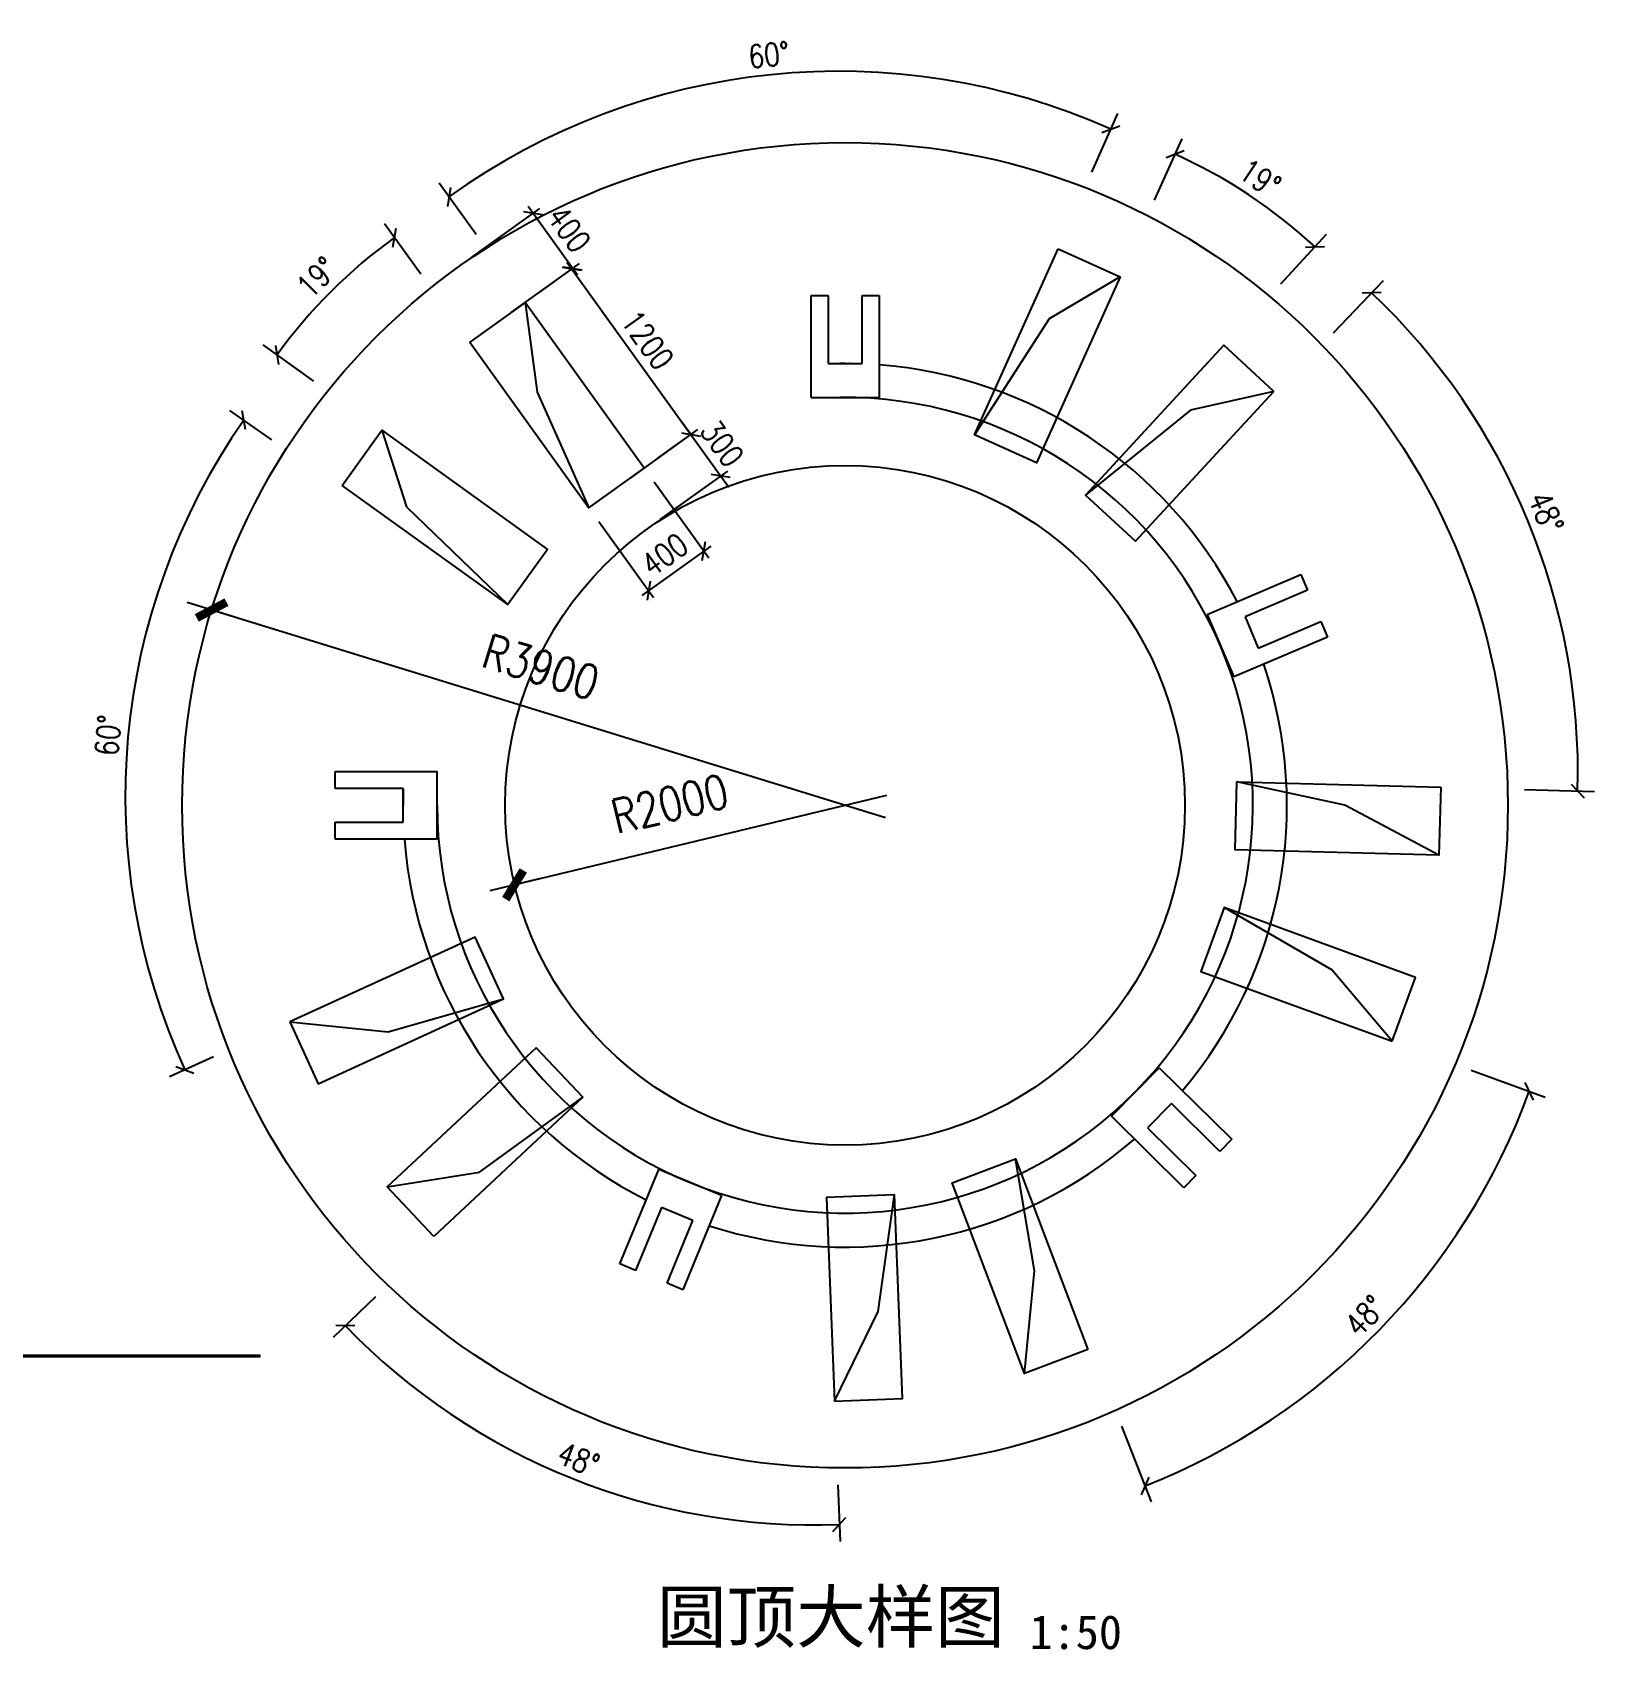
# Model space of a CAD drawing. Extents: x 249174 to 363784, y -3149 to 82603.
# Drawn here: x 336614 to 345807, y 73085 to 82603 of the extents above; entities that cross this region are included whole.
import ezdxf

# ---------------------------------------------------------------- set-up
doc = ezdxf.new("R2010")
doc.units = 0
doc.header["$LTSCALE"] = 1000
doc.header["$MEASUREMENT"] = 0
doc.layers.get('0').update_dxf_attribs({"linetype": 'CONTINUOUS'})
doc.layers.get('DEFPOINTS').update_dxf_attribs({"color": 6, "linetype": 'CONTINUOUS'})
for name, color, linetype in [('111', 4, 'CONTINUOUS'), ('DIM', 3, 'CONTINUOUS'), ('LAYER7', 8, 'CONTINUOUS'), ('PUB_DIM', 84, 'CONTINUOUS'), ('WALL', 255, 'CONTINUOUS')]:
    doc.layers.add(name, color=color, linetype=linetype)
doc.styles.add('DIM_FONT', font='SIMPLEX', dxfattribs={"width": 0.8})
doc.styles.add('HZTXT', font='SIMSUN.TTF')
doc.dimstyles.new('DIMN', dxfattribs={"dimtxt": 300, "dimasz": 1, "dimexe": 250, "dimexo": 300, "dimgap": 150, "dimtad": 1, "dimdec": 0, "dimzin": 0, "dimtxsty": 'DIM_FONT', "dimblk": '_DIMX', "dimblk1": '_DIMX', "dimblk2": '_DIMX', "dimcen": 100, "dimdle": 250, "dimclrd": 3, "dimclre": 3, "dimclrt": 7, "dimazin": 3, "dimtfac": 1, "dimtdec": 0, "dimtix": 1, "dimtmove": 0, "dimatfit": 3, "dimtolj": 1, "dimtzin": 0})
doc.dimstyles.new('NORMAL', dxfattribs={"dimtxt": 200, "dimasz": 1, "dimexe": 250, "dimexo": 300, "dimgap": 150, "dimtad": 1, "dimdec": 0, "dimzin": 0, "dimtxsty": 'DIM_FONT', "dimblk": '_DIMX', "dimblk1": '_DIMX', "dimblk2": '_DIMX', "dimsah": 1, "dimcen": 100, "dimdle": 250, "dimclrd": 3, "dimclre": 3, "dimclrt": 7, "dimazin": 3, "dimtfac": 1, "dimtdec": 0, "dimtix": 1, "dimtmove": 0, "dimatfit": 3, "dimtolj": 1, "dimtzin": 0})

# ---------------------------------------------------------------- blocks, each defined once
blk = doc.blocks.new('_OBLIQUE')
at = {"color": 0, "linetype": 'BYBLOCK'}
blk.add_line((-0.5, -0.5), (0.5, 0.5), dxfattribs=at)
blk = doc.blocks.new('*D65')
at = {"color": 3, "linetype": 'BYBLOCK'}
for p, q in [((276391.2, -128021.4), (276553.8, -127660.1)), ((277134.3, -128512.8), (277403.2, -128221.9))]:
    blk.add_line(p, q, dxfattribs=at)
blk.add_arc((275255.6, -130545.9), 3064.4, 47.25976, 65.7802, dxfattribs=at)
at = {"layer": 'DEFPOINTS', "color": 0, "linetype": 'BYBLOCK'}
for p in [(276350.2, -128112.6), (277081.3, -128084.7), (277066.5, -128586.3), (275696.4, -129566), (275984.9, -129756.7)]:
    blk.add_point(p, dxfattribs=at)
at = {"color": 3, "linetype": 'BYBLOCK', "xscale": 80, "yscale": 80, "zscale": 80}
for p, rotation in [((276512.8, -127751.3), 155.7802002161663), ((277335.3, -128295.3), 317.2597571538296)]:
    blk.add_blockref('_OBLIQUE', p, dxfattribs=dict(at, rotation=rotation))
at = {"color": 7, "linetype": 'BYBLOCK', "insert": (277010.9, -127892), "char_height": 135, "attachment_point": 5, "rotation": 326.51998, "style": 'DIM_FONT'}
blk.add_mtext('\\A1;19°', dxfattribs=at)
blk = doc.blocks.new('_DIMX')
blk.add_line((-150, 0), (150, 0))
at = {"const_width": 50}
blk.add_lwpolyline([(-70, -70), (70, 70)], dxfattribs=at)
blk = doc.blocks.new('*D70')
at = {"color": 3, "linetype": 'BYBLOCK'}
for p, q in [((278253.9, -133140.7), (278690.2, -133300)), ((276196.2, -135237), (276371.8, -135681))]:
    blk.add_line(p, q, dxfattribs=at)
blk.add_arc((274879.1, -131908.4), 3957.2, 291.58672, 339.93974, dxfattribs=at)
at = {"layer": 'DEFPOINTS', "color": 0, "linetype": 'BYBLOCK'}
for p in [(276663, -132559.8), (278160, -133106.4), (275573.4, -133663.1), (277299.3, -135039.2), (276159.4, -135144)]:
    blk.add_point(p, dxfattribs=at)
at = {"color": 3, "linetype": 'BYBLOCK', "xscale": 80, "yscale": 80, "zscale": 80}
for p, rotation in [((278596.3, -133265.7), 69.93974294382885), ((276335, -135588), 201.5867156659277)]:
    blk.add_blockref('_OBLIQUE', p, dxfattribs=dict(at, rotation=rotation))
at = {"color": 7, "linetype": 'BYBLOCK', "insert": (277630.1, -134587), "char_height": 135, "attachment_point": 5, "rotation": 45.76323, "style": 'DIM_FONT'}
blk.add_mtext('\\A1;48°', dxfattribs=at)
blk = doc.blocks.new('*D68')
at = {"color": 3, "linetype": 'BYBLOCK'}
for p, q in [((271806.9, -134474.8), (271557.9, -134714.4)), ((274527.7, -135582.2), (274540.8, -135914.6))]:
    blk.add_line(p, q, dxfattribs=at)
blk.add_arc((274386, -131992.3), 3825.3, 223.90673, 272.25976, dxfattribs=at)
at = {"layer": 'DEFPOINTS', "color": 0, "linetype": 'BYBLOCK'}
for p in [(273026.4, -133301), (274460.9, -133889.9), (271879, -134405.4), (272474.8, -135305.9), (274523.7, -135482.3)]:
    blk.add_point(p, dxfattribs=at)
at = {"color": 3, "linetype": 'BYBLOCK', "xscale": 80, "yscale": 80, "zscale": 80}
for p, rotation in [((271630, -134645.1), 133.9067298759329), ((274536.9, -135814.6), 2.25975715382309)]:
    blk.add_blockref('_OBLIQUE', p, dxfattribs=dict(at, rotation=rotation))
at = {"color": 7, "linetype": 'BYBLOCK', "insert": (273002, -135432.1), "char_height": 135, "attachment_point": 5, "rotation": 338.08324, "style": 'DIM_FONT'}
blk.add_mtext('\\A1;48°', dxfattribs=at)
blk = doc.blocks.new('*D66')
at = {"color": 3, "linetype": 'BYBLOCK'}
for p, q in [((276021.6, -127855.4), (276174.9, -127511.6)), ((272398.9, -128223.2), (272181.2, -127920.7))]:
    blk.add_line(p, q, dxfattribs=at)
blk.add_arc((274533.9, -131190), 3927.8, 65.9569, 125.73978, dxfattribs=at)
at = {"layer": 'DEFPOINTS', "color": 0, "linetype": 'BYBLOCK'}
for p in [(274815.8, -127272.3), (275980.8, -127946.7), (272457.3, -128304.4), (275331.7, -129401.9), (273388.2, -129597.9)]:
    blk.add_point(p, dxfattribs=at)
at = {"color": 3, "linetype": 'BYBLOCK', "xscale": 80, "yscale": 80, "zscale": 80}
for p, rotation in [((276134.2, -127603), 335.9569011776316), ((272239.6, -128001.9), 215.7397784688256)]:
    blk.add_blockref('_OBLIQUE', p, dxfattribs=dict(at, rotation=rotation))
at = {"color": 7, "linetype": 'BYBLOCK', "insert": (274121.7, -127165.7), "char_height": 135, "attachment_point": 5, "rotation": 5.84834, "style": 'DIM_FONT'}
blk.add_mtext('\\A1;60°', dxfattribs=at)
blk = doc.blocks.new('*D71')
at = {"color": 3, "linetype": 'BYBLOCK'}
for p, q in [((272768.4, -128565.5), (273002.8, -128396.8)), ((272933, -128385.5), (273692.3, -129440.6)), ((273469.4, -129539.5), (273703.7, -129370.8))]:
    blk.add_line(p, q, dxfattribs=at)
at = {"layer": 'DEFPOINTS', "color": 0, "linetype": 'BYBLOCK'}
for p in [(272687.3, -128623.9), (273663.1, -129400), (273388.2, -129597.9)]:
    blk.add_point(p, dxfattribs=at)
at = {"color": 3, "linetype": 'BYBLOCK', "xscale": 80, "yscale": 80, "zscale": 80}
for p, rotation in [((272962.2, -128426), 125.7397784688262), ((273663.1, -129400), 305.7397784688262)]:
    blk.add_blockref('_OBLIQUE', p, dxfattribs=dict(at, rotation=rotation))
at = {"color": 7, "linetype": 'BYBLOCK', "insert": (273408, -128844.4), "char_height": 135, "attachment_point": 5, "rotation": 305.73978, "style": 'DIM_FONT'}
blk.add_mtext('\\A1;1200', dxfattribs=at)
blk = doc.blocks.new('*D72')
at = {"color": 3, "linetype": 'BYBLOCK'}
for p, q in [((273446.6, -129679.1), (273768.6, -130126.5)), ((273121.9, -129912.7), (273443.9, -130360.1)), ((273779.9, -130056.7), (273374.1, -130348.7))]:
    blk.add_line(p, q, dxfattribs=at)
at = {"layer": 'DEFPOINTS', "color": 0, "linetype": 'BYBLOCK'}
for p in [(273388.2, -129597.9), (273063.5, -129831.5), (273414.7, -130319.5)]:
    blk.add_point(p, dxfattribs=at)
at = {"color": 3, "linetype": 'BYBLOCK', "xscale": 80, "yscale": 80, "zscale": 80}
for p, rotation in [((273739.3, -130085.9), 35.73977846883587), ((273414.7, -130319.5), 215.7397784688359)]:
    blk.add_blockref('_OBLIQUE', p, dxfattribs=dict(at, rotation=rotation))
at = {"color": 7, "linetype": 'BYBLOCK', "insert": (273508.4, -130107.3), "char_height": 135, "attachment_point": 5, "rotation": 35.73978, "style": 'DIM_FONT'}
blk.add_mtext('\\A1;400', dxfattribs=at)
blk = doc.blocks.new('*D74')
at = {"color": 3, "linetype": 'BYBLOCK'}
blk.add_line((274813.1, -131524.1), (272626.5, -132050.2), dxfattribs=at)
at = {"layer": 'DEFPOINTS', "color": 0, "linetype": 'BYBLOCK'}
for p in [(274570, -131582.6), (272625.5, -132050.4)]:
    blk.add_point(p, dxfattribs=at)
at = {"color": 3, "linetype": 'BYBLOCK', "rotation": 193.5291105608975}
blk.add_blockref('_DIMX', (272625.5, -132050.4), dxfattribs=at)
at = {"color": 7, "linetype": 'BYBLOCK', "insert": (273539.8, -131573.3), "char_height": 200, "attachment_point": 5, "rotation": 13.52911, "style": 'DIM_FONT'}
blk.add_mtext('\\A1;R2000', dxfattribs=at)
blk = doc.blocks.new('*D76')
at = {"color": 3, "linetype": 'BYBLOCK'}
for p, q in [((273663.1, -129400), (273616.4, -129335.1)), ((273307, -129656.3), (273703.7, -129370.8)), ((273663.1, -129400), (273839.1, -129644.5)), ((273483, -129900.8), (273879.6, -129615.3)), ((273839.1, -129644.5), (273885.8, -129709.5))]:
    blk.add_line(p, q, dxfattribs=at)
at = {"layer": 'DEFPOINTS', "color": 0, "linetype": 'BYBLOCK'}
for p in [(273225.9, -129714.7), (273839.1, -129644.5), (273401.8, -129959.2)]:
    blk.add_point(p, dxfattribs=at)
at = {"color": 3, "linetype": 'BYBLOCK', "xscale": 80, "yscale": 80, "zscale": 80}
for p, rotation in [((273663.1, -129400), 305.739778468832), ((273839.1, -129644.5), 125.739778468832)]:
    blk.add_blockref('_OBLIQUE', p, dxfattribs=dict(at, rotation=rotation))
at = {"color": 7, "linetype": 'BYBLOCK', "insert": (273846.5, -129453.7), "char_height": 135, "attachment_point": 5, "rotation": 305.73978, "style": 'DIM_FONT'}
blk.add_mtext('\\A1;300', dxfattribs=at)
blk = doc.blocks.new('*D77')
at = {"color": 3, "linetype": 'BYBLOCK'}
for p, q in [((272373.2, -128358.6), (272774.9, -128069.5)), ((272996.5, -128463), (272705.1, -128058.1)), ((272606.1, -128682.3), (273007.9, -128393.2))]:
    blk.add_line(p, q, dxfattribs=at)
at = {"layer": 'DEFPOINTS', "color": 0, "linetype": 'BYBLOCK'}
for p in [(272734.4, -128098.7), (272292, -128417), (272524.9, -128740.7)]:
    blk.add_point(p, dxfattribs=at)
at = {"color": 3, "linetype": 'BYBLOCK', "xscale": 80, "yscale": 80, "zscale": 80}
for p, rotation in [((272734.4, -128098.7), 125.7397784688273), ((272967.3, -128422.4), 305.7397784688273)]:
    blk.add_blockref('_OBLIQUE', p, dxfattribs=dict(at, rotation=rotation))
at = {"color": 7, "linetype": 'BYBLOCK', "insert": (272946.2, -128191.9), "char_height": 135, "attachment_point": 5, "rotation": 305.73978, "style": 'DIM_FONT'}
blk.add_mtext('\\A1;400', dxfattribs=at)
blk = doc.blocks.new('*D73')
at = {"color": 3, "linetype": 'BYBLOCK'}
blk.add_line((274808.9, -131656.3), (270844.2, -130433.4), dxfattribs=at)
at = {"layer": 'DEFPOINTS', "color": 0, "linetype": 'BYBLOCK'}
for p in [(270843.3, -130433.1), (274570, -131582.6)]:
    blk.add_point(p, dxfattribs=at)
at = {"color": 3, "linetype": 'BYBLOCK', "rotation": 162.8578944988418}
blk.add_blockref('_DIMX', (270843.3, -130433.1), dxfattribs=at)
at = {"color": 7, "linetype": 'BYBLOCK', "insert": (272780.8, -130769.1), "char_height": 200, "attachment_point": 5, "rotation": 342.85789, "style": 'DIM_FONT'}
blk.add_mtext('\\A1;R3900', dxfattribs=at)
blk = doc.blocks.new('*D75')
at = {"color": 3, "linetype": 'BYBLOCK'}
for p, q in [((272074.2, -128456.8), (271860.6, -128160)), ((271444.3, -129086.8), (271147.4, -128873.2))]:
    blk.add_line(p, q, dxfattribs=at)
blk.add_arc((273691.2, -130703.7), 3033.9, 125.73978, 144.26022, dxfattribs=at)
at = {"layer": 'DEFPOINTS', "color": 0, "linetype": 'BYBLOCK'}
for p in [(271664.5, -128446), (272132.7, -128538), (271525.4, -129145.2), (273063.5, -129831.5), (272819, -130076.1)]:
    blk.add_point(p, dxfattribs=at)
at = {"color": 3, "linetype": 'BYBLOCK', "xscale": 80, "yscale": 80, "zscale": 80}
for p, rotation in [((271919, -128241.2), 35.73977846882556), ((271228.6, -128931.6), 234.2602215311663)]:
    blk.add_blockref('_OBLIQUE', p, dxfattribs=dict(at, rotation=rotation))
at = {"color": 7, "linetype": 'BYBLOCK', "insert": (271462.8, -128475.3), "char_height": 135, "attachment_point": 5, "rotation": 45, "style": 'DIM_FONT'}
blk.add_mtext('\\A1;19°', dxfattribs=at)
blk = doc.blocks.new('*D67')
at = {"color": 3, "linetype": 'BYBLOCK'}
for p, q in [((271197.7, -129431.5), (270950.2, -129258.7)), ((270853.9, -133062.4), (270594.9, -133180.9))]:
    blk.add_line(p, q, dxfattribs=at)
blk.add_arc((274202.9, -131530.6), 3867.5, 145.06674, 204.57977, dxfattribs=at)
at = {"layer": 'DEFPOINTS', "color": 0, "linetype": 'BYBLOCK'}
for p in [(271279.7, -129488.8), (272585.3, -130400.8), (270468.8, -130523.3), (272394.1, -132357.9), (270944.9, -133020.8)]:
    blk.add_point(p, dxfattribs=at)
at = {"color": 3, "linetype": 'BYBLOCK', "xscale": 80, "yscale": 80, "zscale": 80}
for p, rotation in [((271032.2, -129315.9), 55.0667369809286), ((270685.8, -133139.3), 294.5797713638235)]:
    blk.add_blockref('_OBLIQUE', p, dxfattribs=dict(at, rotation=rotation))
at = {"color": 7, "linetype": 'BYBLOCK', "insert": (270234.1, -131171), "char_height": 135, "attachment_point": 5, "rotation": 84.82325, "style": 'DIM_FONT'}
blk.add_mtext('\\A1;60°', dxfattribs=at)
blk = doc.blocks.new('*D69')
at = {"color": 3, "linetype": 'BYBLOCK'}
for p, q in [((277444.8, -128801.4), (277737.4, -128493.5)), ((278568.8, -131490), (278980.5, -131501.1))]:
    blk.add_line(p, q, dxfattribs=at)
blk.add_arc((274980.9, -131393.5), 3901.1, 358.46019, 46.45324, dxfattribs=at)
at = {"layer": 'DEFPOINTS', "color": 0, "linetype": 'BYBLOCK'}
for p in [(277375.9, -128873.9), (276278.7, -130028.2), (278758.4, -130419.6), (276875.8, -131444.5), (278468.8, -131487.3)]:
    blk.add_point(p, dxfattribs=at)
at = {"color": 3, "linetype": 'BYBLOCK', "xscale": 80, "yscale": 80, "zscale": 80}
for p, rotation in [((277668.5, -128566), 136.4532417040706), ((278880.6, -131498.4), 268.4601860061719)]:
    blk.add_blockref('_OBLIQUE', p, dxfattribs=dict(at, rotation=rotation))
at = {"color": 7, "linetype": 'BYBLOCK', "insert": (278694.7, -129858.5), "char_height": 135, "attachment_point": 5, "rotation": 292.45671, "style": 'DIM_FONT'}
blk.add_mtext('\\A1;48°', dxfattribs=at)

msp = doc.modelspace()

# ---------------------------------------------------------------- linework, layer by layer
at = {"layer": '111', "linetype": 'BYBLOCK'}
msp.add_line((332624.3, 74813.6), (337956.8, 74813.6), dxfattribs=at)
for points in [[(342650, 81329), (343014.8, 81164.9), (342522.5, 80070.5), (342157.7, 80234.6)], [(339513.3, 81012.6), (339188.6, 80779), (339889.5, 79804.9), (340214.2, 80038.6)], [(343919.1, 80489.6), (343625.3, 80761.1), (342810.9, 79879.8), (343104.7, 79608.3)], [(338437.4, 79936.7), (338671, 80261.3), (339645, 79560.4), (339411.4, 79235.7)], [(344901.4, 78159.8), (344890.6, 77759.9), (343691, 77792.2), (343701.8, 78192)], [(344616.2, 76665.1), (344753.4, 77040.8), (343626.2, 77452.5), (343489, 77076.7)], [(338128.9, 76779.4), (338295.3, 76415.7), (339386.5, 76914.8), (339220.2, 77278.6)], [(338976.2, 75515.6), (338702.9, 75807.7), (339579.1, 76627.6), (339852.4, 76335.5)], [(342825.2, 74851.4), (342451.2, 74709.5), (342025.5, 75831.4), (342399.5, 75973.4)], [(341334.2, 74547.5), (341733.9, 74563.3), (341686.6, 75762.4), (341286.9, 75746.6)]]:
    msp.add_lwpolyline(points, close=True, dxfattribs=at)
at = {"layer": '111', "linetype": 'BYBLOCK', "const_width": 20}
msp.add_lwpolyline([(332624.3, 74813.6), (337956.8, 74813.6)], dxfattribs=at)
at = {"layer": '111', "ltscale": 5}
for radius in [3900, 2000]:
    msp.add_circle((341396, 78053.9), radius, dxfattribs=at)
at = {"layer": 'LAYER7', "linetype": 'BYBLOCK'}
for p, q in [((343014.8, 81164.9), (342598, 80916.5)), ((339513.3, 81012.6), (339583.8, 80486.2)), ((341196, 80453.9), (341196, 81053.9)), ((341196, 81053.9), (341296, 81053.9)), ((341296, 81053.9), (341296, 80653.9)), ((341496, 80653.9), (341496, 81053.9)), ((341496, 81053.9), (341596, 81053.9)), ((341596, 81053.9), (341596, 80453.9)), ((342598, 80916.5), (342157.7, 80234.6)), ((341296, 80653.9), (341496, 80653.9)), ((339583.8, 80486.2), (339889.5, 79804.9)), ((341196, 80453.9), (341596, 80453.9)), ((341424.7, 80453.9), (341424.7, 80453.7)), ((343919.1, 80489.6), (343428.4, 80378.6)), ((343428.4, 80378.6), (342810.9, 79879.8)), ((338671, 80261.3), (338814.9, 79809.9)), ((338814.9, 79809.9), (339411.4, 79235.7)), ((343526.3, 79177.3), (344078.5, 79412.1)), ((344078.5, 79412.1), (344117.6, 79320.1)), ((344117.6, 79320.1), (343749.5, 79163.5)), ((343526.3, 79177.3), (343682.9, 78809.2)), ((343749.5, 79163.5), (343827.8, 78979.5)), ((343827.8, 78979.5), (344195.9, 79136)), ((344195.9, 79136), (344235, 79044)), ((344235, 79044), (343682.9, 78809.2)), ((338396, 78253.9), (338996, 78253.9)), ((338396, 78153.9), (338396, 78253.9)), ((338996, 77853.9), (338996, 78253.9)), ((338796, 78153.9), (338396, 78153.9)), ((338796, 77953.9), (338796, 78153.9)), ((344337.7, 78053.9), (343701.8, 78192)), ((344890.6, 77759.9), (344337.7, 78053.9)), ((338396, 77953.9), (338796, 77953.9)), ((338396, 77853.9), (338396, 77953.9)), ((338996, 77853.9), (338396, 77853.9)), ((344259.7, 77086.7), (343626.2, 77452.5)), ((344616.2, 76665.1), (344259.7, 77086.7)), ((338707.3, 76720.8), (339386.5, 76914.8)), ((338128.9, 76779.4), (338707.3, 76720.8)), ((343244.3, 76509.9), (342963.2, 76225.3)), ((343244.3, 76509.9), (343671.2, 76088.3)), ((339245.3, 75894.1), (339852.4, 76335.5)), ((343316.3, 76298.2), (343175.8, 76155.9)), ((343600.9, 76017.1), (343316.3, 76298.2)), ((343390.1, 75803.7), (342963.2, 76225.3)), ((343175.8, 76155.9), (343460.4, 75874.8)), ((343671.2, 76088.3), (343600.9, 76017.1)), ((342510.5, 75314.5), (342399.5, 75973.4)), ((338702.9, 75807.7), (339245.3, 75894.1)), ((340071.7, 75354.6), (340299.6, 75909.7)), ((340669.6, 75757.8), (340299.6, 75909.7)), ((343460.4, 75874.8), (343390.1, 75803.7)), ((340316.1, 75686.7), (340164.2, 75316.7)), ((340501.1, 75610.7), (340316.1, 75686.7)), ((340669.6, 75757.8), (340441.7, 75202.7)), ((341591.9, 75074.5), (341686.6, 75762.4)), ((340349.2, 75240.7), (340501.1, 75610.7)), ((340164.2, 75316.7), (340071.7, 75354.6)), ((342451.2, 74709.5), (342510.5, 75314.5)), ((340441.7, 75202.7), (340349.2, 75240.7)), ((341334.2, 74547.5), (341591.9, 75074.5))]:
    msp.add_line(p, q, dxfattribs=at)
for radius, start, end in [(2600, 90, 90.71994), (2600, 27.45168, 85.58827), (2400, 180, 90.71994), (2600, 319.7717, 18.62823), (2600, 184.41173, 243.26826), (2600, 252.09171, 310.94825)]:
    msp.add_arc((341396, 78053.9), radius, start, end, dxfattribs=at)
msp.add_point((341424.7, 80653.8), dxfattribs=at)
msp.add_point((341424.7, 80653.8), dxfattribs=at)
at = {"layer": 'WALL', "linetype": 'BYBLOCK'}
msp.add_line((338796, 78153.9), (338796, 78053.9), dxfattribs=at)

# ---------------------------------------------------------------- texts
at = {"layer": 'DIM', "linetype": 'BYBLOCK', "style": 'HZTXT'}
for s, height, p in [('圆顶大样图', 300, (340290.4, 73128.5)), ('1:50', 200, (342481.4, 73088.1))]:
    msp.add_text(s, height=height, dxfattribs=at).set_placement(p)

# ---------------------------------------------------------------- dimensions: what is measured, and where the dimension line sits
at = {"layer": 'DIM', "linetype": 'BYBLOCK'}
for mpoint, picture, middle in [((337669.3, 79203.4), '*D73', (339606.8, 78867.4)), ((339451.5, 77586), '*D74', (340365.8, 78063.2))]:
    dim = msp.add_radius_dim(center=(341396, 78053.9), mpoint=mpoint, dimstyle='NORMAL', dxfattribs=at)
    dim.commit()
    dim.dimension.update_dxf_attribs({"geometry": picture, "text_midpoint": middle, "insert": (66826, 209636.5)})
at = {"layer": 'PUB_DIM', "linetype": 'BYBLOCK'}
for base, line1, line2, picture, middle, set_off in [((341641.8, 82364.2), ((342157.7, 80234.6), (342806.9, 81689.8)), ((340214.2, 80038.6), (339283.4, 81332.1)), '*D66', (340947.7, 82470.8), (66826, 209636.5)), ((343907.3, 81551.8), ((343892.5, 81050.2), (342810.9, 79879.8)), ((343176.3, 81523.9), (342522.5, 80070.5)), '*D65', (343836.9, 81744.5), (66826, 209636.5)), ((338490.5, 81190.5), ((338958.7, 81098.5), (339889.5, 79804.9)), ((338351.5, 80491.3), (339645, 79560.4)), '*D75', (338288.8, 81161.1), (66826, 209636.5)), ((345584.5, 79216.9), ((343701.8, 78192), (345294.9, 78149.2)), ((343104.7, 79608.3), (344201.9, 80762.6)), '*D69', (345520.8, 79778), (66826, 209636.5)), ((337294.8, 79113.2), ((339220.2, 77278.6), (337770.9, 76615.7)), ((339411.4, 79235.7), (338105.7, 80147.7)), '*D67', (337060.1, 78465.5), (66826, 209636.5)), ((344125.3369, 74597.2878), ((342399.4601, 75973.3597), (342985.39, 74492.4667)), ((343489.041, 77076.7183), (344986.0107, 76530.0823)), '*D70', (344456.1635, 75049.4596), (66826.0305, 209636.487)), ((339300.7881, 74330.5551), ((341286.9286, 75746.6085), (341349.7663, 74154.1951)), ((339852.4365, 76335.5221), (338705.0203, 75231.0792)), '*D68', (339828.062, 74204.3472), (66826.0305, 209636.487))]:
    dim = msp.add_angular_dim_2l(base=base, line1=line1, line2=line2, dimstyle='DIMN', override={"dimtxt": 135, "dimasz": 80, "dimexe": 100, "dimexo": 100, "dimgap": 50, "dimblk1": 'OBLIQUE', "dimblk2": 'OBLIQUE', "dimsah": 1, "dimdle": 50}, dxfattribs=at)
    dim.commit()
    dim.dimension.update_dxf_attribs({"geometry": picture, "text_midpoint": middle, "insert": set_off})
for p1, p2, distance, text, picture, middle in [((339351, 80895.8), (339118, 81219.5), -545, '400', '*D77', (339772.2, 81444.6)), ((340051.9, 79921.8), (340227.8, 79677.3), 538.7, '300', '*D76', (340672.5, 80182.8))]:
    dim = msp.add_aligned_dim(p1=p1, p2=p2, distance=distance, text=text, dimstyle='DIMN', override={"dimtxt": 135, "dimasz": 80, "dimexe": 50, "dimexo": 100, "dimgap": 50, "dimblk1": 'OBLIQUE', "dimblk2": 'OBLIQUE', "dimsah": 1, "dimdle": 50}, dxfattribs=at)
    dim.commit()
    dim.dimension.update_dxf_attribs({"geometry": picture, "text_midpoint": middle, "insert": (66826, 209636.5)})
for p1, p2, distance, picture, middle in [((339513.3, 81012.6), (340214.2, 80038.6), 338.7, '*D71', (340234.1, 80792.1)), ((340214.2, 80038.6), (339889.5, 79804.9), 601.2, '*D72', (340334.4, 79529.2))]:
    dim = msp.add_aligned_dim(p1=p1, p2=p2, distance=distance, dimstyle='DIMN', override={"dimtxt": 135, "dimasz": 80, "dimexe": 50, "dimexo": 100, "dimgap": 50, "dimblk1": 'OBLIQUE', "dimblk2": 'OBLIQUE', "dimsah": 1, "dimdle": 50}, dxfattribs=at)
    dim.commit()
    dim.dimension.update_dxf_attribs({"geometry": picture, "text_midpoint": middle, "insert": (66826, 209636.5)})

doc.saveas('drawing.dxf')
